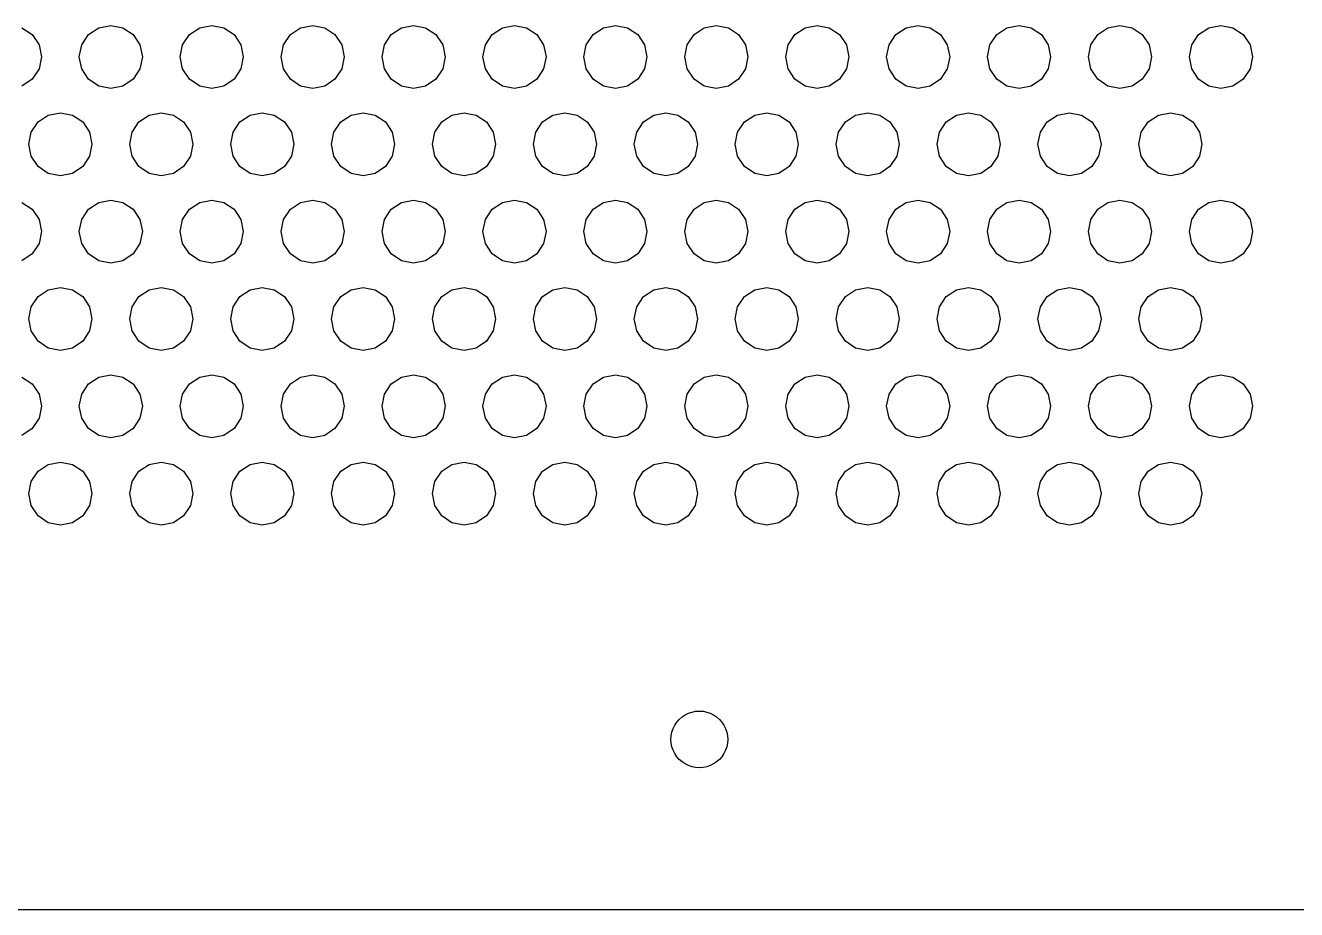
# Model space of a CAD drawing. Header units: metres. Extents: x 0 to 569, y 6 to 314.
# Drawn here: x 95.7 to 196.5, y 6 to 76.1 of the extents above; entities that cross this region are included whole.
import ezdxf

# ---------------------------------------------------------------- set-up
doc = ezdxf.new("R2010")
doc.units = ezdxf.units.M

msp = doc.modelspace()

# ---------------------------------------------------------------- linework, layer by layer
for p, q in [((95.4567, 75.9507), (96.2678, 75.4088)), ((100.732, 75.4088), (101.543, 75.9507)), ((101.543, 75.9507), (102.5, 76.141)), ((102.5, 76.141), (103.457, 75.9507)), ((103.457, 75.9507), (104.268, 75.4088)), ((108.732, 75.4088), (109.543, 75.9507)), ((109.543, 75.9507), (110.5, 76.141)), ((110.5, 76.141), (111.457, 75.9507)), ((111.457, 75.9507), (112.268, 75.4088)), ((116.732, 75.4088), (117.543, 75.9507)), ((117.543, 75.9507), (118.5, 76.141)), ((118.5, 76.141), (119.457, 75.9507)), ((119.457, 75.9507), (120.268, 75.4088)), ((124.732, 75.4088), (125.543, 75.9507)), ((125.543, 75.9507), (126.5, 76.141)), ((126.5, 76.141), (127.457, 75.9507)), ((127.457, 75.9507), (128.268, 75.4088)), ((132.732, 75.4088), (133.543, 75.9507)), ((133.543, 75.9507), (134.5, 76.141)), ((134.5, 76.141), (135.457, 75.9507)), ((135.457, 75.9507), (136.268, 75.4088)), ((140.732, 75.4088), (141.543, 75.9507)), ((141.543, 75.9507), (142.5, 76.141)), ((142.5, 76.141), (143.457, 75.9507)), ((143.457, 75.9507), (144.268, 75.4088)), ((148.732, 75.4088), (149.543, 75.9507)), ((149.543, 75.9507), (150.5, 76.141)), ((150.5, 76.141), (151.457, 75.9507)), ((151.457, 75.9507), (152.268, 75.4088)), ((156.732, 75.4088), (157.543, 75.9507)), ((157.543, 75.9507), (158.5, 76.141)), ((158.5, 76.141), (159.457, 75.9507)), ((159.457, 75.9507), (160.268, 75.4088)), ((164.732, 75.4088), (165.543, 75.9507)), ((165.543, 75.9507), (166.5, 76.141)), ((166.5, 76.141), (167.457, 75.9507)), ((167.457, 75.9507), (168.268, 75.4088)), ((172.732, 75.4088), (173.543, 75.9507)), ((173.543, 75.9507), (174.5, 76.141)), ((174.5, 76.141), (175.457, 75.9507)), ((175.457, 75.9507), (176.268, 75.4088)), ((180.732, 75.4088), (181.543, 75.9507)), ((181.543, 75.9507), (182.5, 76.141)), ((182.5, 76.141), (183.457, 75.9507)), ((183.457, 75.9507), (184.268, 75.4088)), ((188.732, 75.4088), (189.543, 75.9507)), ((189.543, 75.9507), (190.5, 76.141)), ((190.5, 76.141), (191.457, 75.9507)), ((191.457, 75.9507), (192.268, 75.4088)), ((96.2678, 75.4088), (96.8097, 74.5977)), ((96.8097, 74.5977), (97, 73.641)), ((100, 73.641), (100.19, 74.5977)), ((100.19, 74.5977), (100.732, 75.4088)), ((104.268, 75.4088), (104.81, 74.5977)), ((104.81, 74.5977), (105, 73.641)), ((108, 73.641), (108.19, 74.5977)), ((108.19, 74.5977), (108.732, 75.4088)), ((112.268, 75.4088), (112.81, 74.5977)), ((112.81, 74.5977), (113, 73.641)), ((116, 73.641), (116.19, 74.5977)), ((116.19, 74.5977), (116.732, 75.4088)), ((120.268, 75.4088), (120.81, 74.5977)), ((120.81, 74.5977), (121, 73.641)), ((124, 73.641), (124.19, 74.5977)), ((124.19, 74.5977), (124.732, 75.4088)), ((128.268, 75.4088), (128.81, 74.5977)), ((128.81, 74.5977), (129, 73.641)), ((132, 73.641), (132.19, 74.5977)), ((132.19, 74.5977), (132.732, 75.4088)), ((136.268, 75.4088), (136.81, 74.5977)), ((136.81, 74.5977), (137, 73.641)), ((140, 73.641), (140.19, 74.5977)), ((140.19, 74.5977), (140.732, 75.4088)), ((144.268, 75.4088), (144.81, 74.5977)), ((144.81, 74.5977), (145, 73.641)), ((148, 73.641), (148.19, 74.5977)), ((148.19, 74.5977), (148.732, 75.4088)), ((152.268, 75.4088), (152.81, 74.5977)), ((152.81, 74.5977), (153, 73.641)), ((156, 73.641), (156.19, 74.5977)), ((156.19, 74.5977), (156.732, 75.4088)), ((160.268, 75.4088), (160.81, 74.5977)), ((160.81, 74.5977), (161, 73.641)), ((164, 73.641), (164.19, 74.5977)), ((164.19, 74.5977), (164.732, 75.4088)), ((168.268, 75.4088), (168.81, 74.5977)), ((168.81, 74.5977), (169, 73.641)), ((172, 73.641), (172.19, 74.5977)), ((172.19, 74.5977), (172.732, 75.4088)), ((176.268, 75.4088), (176.81, 74.5977)), ((176.81, 74.5977), (177, 73.641)), ((180, 73.641), (180.19, 74.5977)), ((180.19, 74.5977), (180.732, 75.4088)), ((184.268, 75.4088), (184.81, 74.5977)), ((184.81, 74.5977), (185, 73.641)), ((188, 73.641), (188.19, 74.5977)), ((188.19, 74.5977), (188.732, 75.4088)), ((192.268, 75.4088), (192.81, 74.5977)), ((192.81, 74.5977), (193, 73.641)), ((97, 73.641), (96.8097, 72.6843)), ((100.19, 72.6843), (100, 73.641)), ((105, 73.641), (104.81, 72.6843)), ((108.19, 72.6843), (108, 73.641)), ((113, 73.641), (112.81, 72.6843)), ((116.19, 72.6843), (116, 73.641)), ((121, 73.641), (120.81, 72.6843)), ((124.19, 72.6843), (124, 73.641)), ((129, 73.641), (128.81, 72.6843)), ((132.19, 72.6843), (132, 73.641)), ((137, 73.641), (136.81, 72.6843)), ((140.19, 72.6843), (140, 73.641)), ((145, 73.641), (144.81, 72.6843)), ((148.19, 72.6843), (148, 73.641)), ((153, 73.641), (152.81, 72.6843)), ((156.19, 72.6843), (156, 73.641)), ((161, 73.641), (160.81, 72.6843)), ((164.19, 72.6843), (164, 73.641)), ((169, 73.641), (168.81, 72.6843)), ((172.19, 72.6843), (172, 73.641)), ((177, 73.641), (176.81, 72.6843)), ((180.19, 72.6843), (180, 73.641)), ((185, 73.641), (184.81, 72.6843)), ((188.19, 72.6843), (188, 73.641)), ((193, 73.641), (192.81, 72.6843)), ((96.8097, 72.6843), (96.2678, 71.8732)), ((100.732, 71.8732), (100.19, 72.6843)), ((104.81, 72.6843), (104.268, 71.8732)), ((108.732, 71.8732), (108.19, 72.6843)), ((112.81, 72.6843), (112.268, 71.8732)), ((116.732, 71.8732), (116.19, 72.6843)), ((120.81, 72.6843), (120.268, 71.8732)), ((124.732, 71.8732), (124.19, 72.6843)), ((128.81, 72.6843), (128.268, 71.8732)), ((132.732, 71.8732), (132.19, 72.6843)), ((136.81, 72.6843), (136.268, 71.8732)), ((140.732, 71.8732), (140.19, 72.6843)), ((144.81, 72.6843), (144.268, 71.8732)), ((148.732, 71.8732), (148.19, 72.6843)), ((152.81, 72.6843), (152.268, 71.8732)), ((156.732, 71.8732), (156.19, 72.6843)), ((160.81, 72.6843), (160.268, 71.8732)), ((164.732, 71.8732), (164.19, 72.6843)), ((168.81, 72.6843), (168.268, 71.8732)), ((172.732, 71.8732), (172.19, 72.6843)), ((176.81, 72.6843), (176.268, 71.8732)), ((180.732, 71.8732), (180.19, 72.6843)), ((184.81, 72.6843), (184.268, 71.8732)), ((188.732, 71.8732), (188.19, 72.6843)), ((192.81, 72.6843), (192.268, 71.8732)), ((96.2678, 71.8732), (95.4567, 71.3313)), ((101.543, 71.3313), (100.732, 71.8732)), ((104.268, 71.8732), (103.457, 71.3313)), ((109.543, 71.3313), (108.732, 71.8732)), ((112.268, 71.8732), (111.457, 71.3313)), ((117.543, 71.3313), (116.732, 71.8732)), ((120.268, 71.8732), (119.457, 71.3313)), ((125.543, 71.3313), (124.732, 71.8732)), ((128.268, 71.8732), (127.457, 71.3313)), ((133.543, 71.3313), (132.732, 71.8732)), ((136.268, 71.8732), (135.457, 71.3313)), ((141.543, 71.3313), (140.732, 71.8732)), ((144.268, 71.8732), (143.457, 71.3313)), ((149.543, 71.3313), (148.732, 71.8732)), ((152.268, 71.8732), (151.457, 71.3313)), ((157.543, 71.3313), (156.732, 71.8732)), ((160.268, 71.8732), (159.457, 71.3313)), ((165.543, 71.3313), (164.732, 71.8732)), ((168.268, 71.8732), (167.457, 71.3313)), ((173.543, 71.3313), (172.732, 71.8732)), ((176.268, 71.8732), (175.457, 71.3313)), ((181.543, 71.3313), (180.732, 71.8732)), ((184.268, 71.8732), (183.457, 71.3313)), ((189.543, 71.3313), (188.732, 71.8732)), ((192.268, 71.8732), (191.457, 71.3313)), ((102.5, 71.141), (101.543, 71.3313)), ((103.457, 71.3313), (102.5, 71.141)), ((110.5, 71.141), (109.543, 71.3313)), ((111.457, 71.3313), (110.5, 71.141)), ((118.5, 71.141), (117.543, 71.3313)), ((119.457, 71.3313), (118.5, 71.141)), ((126.5, 71.141), (125.543, 71.3313)), ((127.457, 71.3313), (126.5, 71.141)), ((134.5, 71.141), (133.543, 71.3313)), ((135.457, 71.3313), (134.5, 71.141)), ((142.5, 71.141), (141.543, 71.3313)), ((143.457, 71.3313), (142.5, 71.141)), ((150.5, 71.141), (149.543, 71.3313)), ((151.457, 71.3313), (150.5, 71.141)), ((158.5, 71.141), (157.543, 71.3313)), ((159.457, 71.3313), (158.5, 71.141)), ((166.5, 71.141), (165.543, 71.3313)), ((167.457, 71.3313), (166.5, 71.141)), ((174.5, 71.141), (173.543, 71.3313)), ((175.457, 71.3313), (174.5, 71.141)), ((182.5, 71.141), (181.543, 71.3313)), ((183.457, 71.3313), (182.5, 71.141)), ((190.5, 71.141), (189.543, 71.3313)), ((191.457, 71.3313), (190.5, 71.141)), ((96.7322, 68.4806), (97.5433, 69.0225)), ((97.5433, 69.0225), (98.5, 69.2128)), ((98.5, 69.2128), (99.4567, 69.0225)), ((99.4567, 69.0225), (100.268, 68.4806)), ((104.732, 68.4806), (105.543, 69.0225)), ((105.543, 69.0225), (106.5, 69.2128)), ((106.5, 69.2128), (107.457, 69.0225)), ((107.457, 69.0225), (108.268, 68.4806)), ((112.732, 68.4806), (113.543, 69.0225)), ((113.543, 69.0225), (114.5, 69.2128)), ((114.5, 69.2128), (115.457, 69.0225)), ((115.457, 69.0225), (116.268, 68.4806)), ((120.732, 68.4806), (121.543, 69.0225)), ((121.543, 69.0225), (122.5, 69.2128)), ((122.5, 69.2128), (123.457, 69.0225)), ((123.457, 69.0225), (124.268, 68.4806)), ((128.732, 68.4806), (129.543, 69.0225)), ((129.543, 69.0225), (130.5, 69.2128)), ((130.5, 69.2128), (131.457, 69.0225)), ((131.457, 69.0225), (132.268, 68.4806)), ((136.732, 68.4806), (137.543, 69.0225)), ((137.543, 69.0225), (138.5, 69.2128)), ((138.5, 69.2128), (139.457, 69.0225)), ((139.457, 69.0225), (140.268, 68.4806)), ((144.732, 68.4806), (145.543, 69.0225)), ((145.543, 69.0225), (146.5, 69.2128)), ((146.5, 69.2128), (147.457, 69.0225)), ((147.457, 69.0225), (148.268, 68.4806)), ((152.732, 68.4806), (153.543, 69.0225)), ((153.543, 69.0225), (154.5, 69.2128)), ((154.5, 69.2128), (155.457, 69.0225)), ((155.457, 69.0225), (156.268, 68.4806)), ((160.732, 68.4806), (161.543, 69.0225)), ((161.543, 69.0225), (162.5, 69.2128)), ((162.5, 69.2128), (163.457, 69.0225)), ((163.457, 69.0225), (164.268, 68.4806)), ((168.732, 68.4806), (169.543, 69.0225)), ((169.543, 69.0225), (170.5, 69.2128)), ((170.5, 69.2128), (171.457, 69.0225)), ((171.457, 69.0225), (172.268, 68.4806)), ((176.732, 68.4806), (177.543, 69.0225)), ((177.543, 69.0225), (178.5, 69.2128)), ((178.5, 69.2128), (179.457, 69.0225)), ((179.457, 69.0225), (180.268, 68.4806)), ((184.732, 68.4806), (185.543, 69.0225)), ((185.543, 69.0225), (186.5, 69.2128)), ((186.5, 69.2128), (187.457, 69.0225)), ((187.457, 69.0225), (188.268, 68.4806)), ((96, 66.7128), (96.1903, 67.6695)), ((96.1903, 67.6695), (96.7322, 68.4806)), ((100.268, 68.4806), (100.81, 67.6695)), ((100.81, 67.6695), (101, 66.7128)), ((104, 66.7128), (104.19, 67.6695)), ((104.19, 67.6695), (104.732, 68.4806)), ((108.268, 68.4806), (108.81, 67.6695)), ((108.81, 67.6695), (109, 66.7128)), ((112, 66.7128), (112.19, 67.6695)), ((112.19, 67.6695), (112.732, 68.4806)), ((116.268, 68.4806), (116.81, 67.6695)), ((116.81, 67.6695), (117, 66.7128)), ((120, 66.7128), (120.19, 67.6695)), ((120.19, 67.6695), (120.732, 68.4806)), ((124.268, 68.4806), (124.81, 67.6695)), ((124.81, 67.6695), (125, 66.7128)), ((128, 66.7128), (128.19, 67.6695)), ((128.19, 67.6695), (128.732, 68.4806)), ((132.268, 68.4806), (132.81, 67.6695)), ((132.81, 67.6695), (133, 66.7128)), ((136, 66.7128), (136.19, 67.6695)), ((136.19, 67.6695), (136.732, 68.4806)), ((140.268, 68.4806), (140.81, 67.6695)), ((140.81, 67.6695), (141, 66.7128)), ((144, 66.7128), (144.19, 67.6695)), ((144.19, 67.6695), (144.732, 68.4806)), ((148.268, 68.4806), (148.81, 67.6695)), ((148.81, 67.6695), (149, 66.7128)), ((152, 66.7128), (152.19, 67.6695)), ((152.19, 67.6695), (152.732, 68.4806)), ((156.268, 68.4806), (156.81, 67.6695)), ((156.81, 67.6695), (157, 66.7128)), ((160, 66.7128), (160.19, 67.6695)), ((160.19, 67.6695), (160.732, 68.4806)), ((164.268, 68.4806), (164.81, 67.6695)), ((164.81, 67.6695), (165, 66.7128)), ((168, 66.7128), (168.19, 67.6695)), ((168.19, 67.6695), (168.732, 68.4806)), ((172.268, 68.4806), (172.81, 67.6695)), ((172.81, 67.6695), (173, 66.7128)), ((176, 66.7128), (176.19, 67.6695)), ((176.19, 67.6695), (176.732, 68.4806)), ((180.268, 68.4806), (180.81, 67.6695)), ((180.81, 67.6695), (181, 66.7128)), ((184, 66.7128), (184.19, 67.6695)), ((184.19, 67.6695), (184.732, 68.4806)), ((188.268, 68.4806), (188.81, 67.6695)), ((188.81, 67.6695), (189, 66.7128)), ((96.1903, 65.7561), (96, 66.7128)), ((101, 66.7128), (100.81, 65.7561)), ((104.19, 65.7561), (104, 66.7128)), ((109, 66.7128), (108.81, 65.7561)), ((112.19, 65.7561), (112, 66.7128)), ((117, 66.7128), (116.81, 65.7561)), ((120.19, 65.7561), (120, 66.7128)), ((125, 66.7128), (124.81, 65.7561)), ((128.19, 65.7561), (128, 66.7128)), ((133, 66.7128), (132.81, 65.7561)), ((136.19, 65.7561), (136, 66.7128)), ((141, 66.7128), (140.81, 65.7561)), ((144.19, 65.7561), (144, 66.7128)), ((149, 66.7128), (148.81, 65.7561)), ((152.19, 65.7561), (152, 66.7128)), ((157, 66.7128), (156.81, 65.7561)), ((160.19, 65.7561), (160, 66.7128)), ((165, 66.7128), (164.81, 65.7561)), ((168.19, 65.7561), (168, 66.7128)), ((173, 66.7128), (172.81, 65.7561)), ((176.19, 65.7561), (176, 66.7128)), ((181, 66.7128), (180.81, 65.7561)), ((184.19, 65.7561), (184, 66.7128)), ((189, 66.7128), (188.81, 65.7561)), ((96.7322, 64.945), (96.1903, 65.7561)), ((100.81, 65.7561), (100.268, 64.945)), ((104.732, 64.945), (104.19, 65.7561)), ((108.81, 65.7561), (108.268, 64.945)), ((112.732, 64.945), (112.19, 65.7561)), ((116.81, 65.7561), (116.268, 64.945)), ((120.732, 64.945), (120.19, 65.7561)), ((124.81, 65.7561), (124.268, 64.945)), ((128.732, 64.945), (128.19, 65.7561)), ((132.81, 65.7561), (132.268, 64.945)), ((136.732, 64.945), (136.19, 65.7561)), ((140.81, 65.7561), (140.268, 64.945)), ((144.732, 64.945), (144.19, 65.7561)), ((148.81, 65.7561), (148.268, 64.945)), ((152.732, 64.945), (152.19, 65.7561)), ((156.81, 65.7561), (156.268, 64.945)), ((160.732, 64.945), (160.19, 65.7561)), ((164.81, 65.7561), (164.268, 64.945)), ((168.732, 64.945), (168.19, 65.7561)), ((172.81, 65.7561), (172.268, 64.945)), ((176.732, 64.945), (176.19, 65.7561)), ((180.81, 65.7561), (180.268, 64.945)), ((184.732, 64.945), (184.19, 65.7561)), ((188.81, 65.7561), (188.268, 64.945)), ((97.5433, 64.4031), (96.7322, 64.945)), ((100.268, 64.945), (99.4567, 64.4031)), ((105.543, 64.4031), (104.732, 64.945)), ((108.268, 64.945), (107.457, 64.4031)), ((113.543, 64.4031), (112.732, 64.945)), ((116.268, 64.945), (115.457, 64.4031)), ((121.543, 64.4031), (120.732, 64.945)), ((124.268, 64.945), (123.457, 64.4031)), ((129.543, 64.4031), (128.732, 64.945)), ((132.268, 64.945), (131.457, 64.4031)), ((137.543, 64.4031), (136.732, 64.945)), ((140.268, 64.945), (139.457, 64.4031)), ((145.543, 64.4031), (144.732, 64.945)), ((148.268, 64.945), (147.457, 64.4031)), ((153.543, 64.4031), (152.732, 64.945)), ((156.268, 64.945), (155.457, 64.4031)), ((161.543, 64.4031), (160.732, 64.945)), ((164.268, 64.945), (163.457, 64.4031)), ((169.543, 64.4031), (168.732, 64.945)), ((172.268, 64.945), (171.457, 64.4031)), ((177.543, 64.4031), (176.732, 64.945)), ((180.268, 64.945), (179.457, 64.4031)), ((185.543, 64.4031), (184.732, 64.945)), ((188.268, 64.945), (187.457, 64.4031)), ((98.5, 64.2128), (97.5433, 64.4031)), ((99.4567, 64.4031), (98.5, 64.2128)), ((106.5, 64.2128), (105.543, 64.4031)), ((107.457, 64.4031), (106.5, 64.2128)), ((114.5, 64.2128), (113.543, 64.4031)), ((115.457, 64.4031), (114.5, 64.2128)), ((122.5, 64.2128), (121.543, 64.4031)), ((123.457, 64.4031), (122.5, 64.2128)), ((130.5, 64.2128), (129.543, 64.4031)), ((131.457, 64.4031), (130.5, 64.2128)), ((138.5, 64.2128), (137.543, 64.4031)), ((139.457, 64.4031), (138.5, 64.2128)), ((146.5, 64.2128), (145.543, 64.4031)), ((147.457, 64.4031), (146.5, 64.2128)), ((154.5, 64.2128), (153.543, 64.4031)), ((155.457, 64.4031), (154.5, 64.2128)), ((162.5, 64.2128), (161.543, 64.4031)), ((163.457, 64.4031), (162.5, 64.2128)), ((170.5, 64.2128), (169.543, 64.4031)), ((171.457, 64.4031), (170.5, 64.2128)), ((178.5, 64.2128), (177.543, 64.4031)), ((179.457, 64.4031), (178.5, 64.2128)), ((186.5, 64.2128), (185.543, 64.4031)), ((187.457, 64.4031), (186.5, 64.2128)), ((95.4567, 62.0943), (96.2678, 61.5524)), ((96.2678, 61.5524), (96.8097, 60.7413)), ((100.19, 60.7413), (100.732, 61.5524)), ((100.732, 61.5524), (101.543, 62.0943)), ((101.543, 62.0943), (102.5, 62.2846)), ((102.5, 62.2846), (103.457, 62.0943)), ((103.457, 62.0943), (104.268, 61.5524)), ((104.268, 61.5524), (104.81, 60.7413)), ((108.19, 60.7413), (108.732, 61.5524)), ((108.732, 61.5524), (109.543, 62.0943)), ((109.543, 62.0943), (110.5, 62.2846)), ((110.5, 62.2846), (111.457, 62.0943)), ((111.457, 62.0943), (112.268, 61.5524)), ((112.268, 61.5524), (112.81, 60.7413)), ((116.19, 60.7413), (116.732, 61.5524)), ((116.732, 61.5524), (117.543, 62.0943)), ((117.543, 62.0943), (118.5, 62.2846)), ((118.5, 62.2846), (119.457, 62.0943)), ((119.457, 62.0943), (120.268, 61.5524)), ((120.268, 61.5524), (120.81, 60.7413)), ((124.19, 60.7413), (124.732, 61.5524)), ((124.732, 61.5524), (125.543, 62.0943)), ((125.543, 62.0943), (126.5, 62.2846)), ((126.5, 62.2846), (127.457, 62.0943)), ((127.457, 62.0943), (128.268, 61.5524)), ((128.268, 61.5524), (128.81, 60.7413)), ((132.19, 60.7413), (132.732, 61.5524)), ((132.732, 61.5524), (133.543, 62.0943)), ((133.543, 62.0943), (134.5, 62.2846)), ((134.5, 62.2846), (135.457, 62.0943)), ((135.457, 62.0943), (136.268, 61.5524)), ((136.268, 61.5524), (136.81, 60.7413)), ((140.19, 60.7413), (140.732, 61.5524)), ((140.732, 61.5524), (141.543, 62.0943)), ((141.543, 62.0943), (142.5, 62.2846)), ((142.5, 62.2846), (143.457, 62.0943)), ((143.457, 62.0943), (144.268, 61.5524)), ((144.268, 61.5524), (144.81, 60.7413)), ((148.19, 60.7413), (148.732, 61.5524)), ((148.732, 61.5524), (149.543, 62.0943)), ((149.543, 62.0943), (150.5, 62.2846)), ((150.5, 62.2846), (151.457, 62.0943)), ((151.457, 62.0943), (152.268, 61.5524)), ((152.268, 61.5524), (152.81, 60.7413)), ((156.19, 60.7413), (156.732, 61.5524)), ((156.732, 61.5524), (157.543, 62.0943)), ((157.543, 62.0943), (158.5, 62.2846)), ((158.5, 62.2846), (159.457, 62.0943)), ((159.457, 62.0943), (160.268, 61.5524)), ((160.268, 61.5524), (160.81, 60.7413)), ((164.19, 60.7413), (164.732, 61.5524)), ((164.732, 61.5524), (165.543, 62.0943)), ((165.543, 62.0943), (166.5, 62.2846)), ((166.5, 62.2846), (167.457, 62.0943)), ((167.457, 62.0943), (168.268, 61.5524)), ((168.268, 61.5524), (168.81, 60.7413)), ((172.19, 60.7413), (172.732, 61.5524)), ((172.732, 61.5524), (173.543, 62.0943)), ((173.543, 62.0943), (174.5, 62.2846)), ((174.5, 62.2846), (175.457, 62.0943)), ((175.457, 62.0943), (176.268, 61.5524)), ((176.268, 61.5524), (176.81, 60.7413)), ((180.19, 60.7413), (180.732, 61.5524)), ((180.732, 61.5524), (181.543, 62.0943)), ((181.543, 62.0943), (182.5, 62.2846)), ((182.5, 62.2846), (183.457, 62.0943)), ((183.457, 62.0943), (184.268, 61.5524)), ((184.268, 61.5524), (184.81, 60.7413)), ((188.19, 60.7413), (188.732, 61.5524)), ((188.732, 61.5524), (189.543, 62.0943)), ((189.543, 62.0943), (190.5, 62.2846)), ((190.5, 62.2846), (191.457, 62.0943)), ((191.457, 62.0943), (192.268, 61.5524)), ((192.268, 61.5524), (192.81, 60.7413)), ((96.8097, 60.7413), (97, 59.7846)), ((100, 59.7846), (100.19, 60.7413)), ((104.81, 60.7413), (105, 59.7846)), ((108, 59.7846), (108.19, 60.7413)), ((112.81, 60.7413), (113, 59.7846)), ((116, 59.7846), (116.19, 60.7413)), ((120.81, 60.7413), (121, 59.7846)), ((124, 59.7846), (124.19, 60.7413)), ((128.81, 60.7413), (129, 59.7846)), ((132, 59.7846), (132.19, 60.7413)), ((136.81, 60.7413), (137, 59.7846)), ((140, 59.7846), (140.19, 60.7413)), ((144.81, 60.7413), (145, 59.7846)), ((148, 59.7846), (148.19, 60.7413)), ((152.81, 60.7413), (153, 59.7846)), ((156, 59.7846), (156.19, 60.7413)), ((160.81, 60.7413), (161, 59.7846)), ((164, 59.7846), (164.19, 60.7413)), ((168.81, 60.7413), (169, 59.7846)), ((172, 59.7846), (172.19, 60.7413)), ((176.81, 60.7413), (177, 59.7846)), ((180, 59.7846), (180.19, 60.7413)), ((184.81, 60.7413), (185, 59.7846)), ((188, 59.7846), (188.19, 60.7413)), ((192.81, 60.7413), (193, 59.7846)), ((97, 59.7846), (96.8097, 58.8279)), ((100.19, 58.8279), (100, 59.7846)), ((105, 59.7846), (104.81, 58.8279)), ((108.19, 58.8279), (108, 59.7846)), ((113, 59.7846), (112.81, 58.8279)), ((116.19, 58.8279), (116, 59.7846)), ((121, 59.7846), (120.81, 58.8279)), ((124.19, 58.8279), (124, 59.7846)), ((129, 59.7846), (128.81, 58.8279)), ((132.19, 58.8279), (132, 59.7846)), ((137, 59.7846), (136.81, 58.8279)), ((140.19, 58.8279), (140, 59.7846)), ((145, 59.7846), (144.81, 58.8279)), ((148.19, 58.8279), (148, 59.7846)), ((153, 59.7846), (152.81, 58.8279)), ((156.19, 58.8279), (156, 59.7846)), ((161, 59.7846), (160.81, 58.8279)), ((164.19, 58.8279), (164, 59.7846)), ((169, 59.7846), (168.81, 58.8279)), ((172.19, 58.8279), (172, 59.7846)), ((177, 59.7846), (176.81, 58.8279)), ((180.19, 58.8279), (180, 59.7846)), ((185, 59.7846), (184.81, 58.8279)), ((188.19, 58.8279), (188, 59.7846)), ((193, 59.7846), (192.81, 58.8279)), ((96.8097, 58.8279), (96.2678, 58.0168)), ((100.732, 58.0168), (100.19, 58.8279)), ((104.81, 58.8279), (104.268, 58.0168)), ((108.732, 58.0168), (108.19, 58.8279)), ((112.81, 58.8279), (112.268, 58.0168)), ((116.732, 58.0168), (116.19, 58.8279)), ((120.81, 58.8279), (120.268, 58.0168)), ((124.732, 58.0168), (124.19, 58.8279)), ((128.81, 58.8279), (128.268, 58.0168)), ((132.732, 58.0168), (132.19, 58.8279)), ((136.81, 58.8279), (136.268, 58.0168)), ((140.732, 58.0168), (140.19, 58.8279)), ((144.81, 58.8279), (144.268, 58.0168)), ((148.732, 58.0168), (148.19, 58.8279)), ((152.81, 58.8279), (152.268, 58.0168)), ((156.732, 58.0168), (156.19, 58.8279)), ((160.81, 58.8279), (160.268, 58.0168)), ((164.732, 58.0168), (164.19, 58.8279)), ((168.81, 58.8279), (168.268, 58.0168)), ((172.732, 58.0168), (172.19, 58.8279)), ((176.81, 58.8279), (176.268, 58.0168)), ((180.732, 58.0168), (180.19, 58.8279)), ((184.81, 58.8279), (184.268, 58.0168)), ((188.732, 58.0168), (188.19, 58.8279)), ((192.81, 58.8279), (192.268, 58.0168)), ((96.2678, 58.0168), (95.4567, 57.4749)), ((101.543, 57.4749), (100.732, 58.0168)), ((102.5, 57.2846), (101.543, 57.4749)), ((103.457, 57.4749), (102.5, 57.2846)), ((104.268, 58.0168), (103.457, 57.4749)), ((109.543, 57.4749), (108.732, 58.0168)), ((110.5, 57.2846), (109.543, 57.4749)), ((111.457, 57.4749), (110.5, 57.2846)), ((112.268, 58.0168), (111.457, 57.4749)), ((117.543, 57.4749), (116.732, 58.0168)), ((118.5, 57.2846), (117.543, 57.4749)), ((119.457, 57.4749), (118.5, 57.2846)), ((120.268, 58.0168), (119.457, 57.4749)), ((125.543, 57.4749), (124.732, 58.0168)), ((126.5, 57.2846), (125.543, 57.4749)), ((127.457, 57.4749), (126.5, 57.2846)), ((128.268, 58.0168), (127.457, 57.4749)), ((133.543, 57.4749), (132.732, 58.0168)), ((134.5, 57.2846), (133.543, 57.4749)), ((135.457, 57.4749), (134.5, 57.2846)), ((136.268, 58.0168), (135.457, 57.4749)), ((141.543, 57.4749), (140.732, 58.0168)), ((142.5, 57.2846), (141.543, 57.4749)), ((143.457, 57.4749), (142.5, 57.2846)), ((144.268, 58.0168), (143.457, 57.4749)), ((149.543, 57.4749), (148.732, 58.0168)), ((150.5, 57.2846), (149.543, 57.4749)), ((151.457, 57.4749), (150.5, 57.2846)), ((152.268, 58.0168), (151.457, 57.4749)), ((157.543, 57.4749), (156.732, 58.0168)), ((158.5, 57.2846), (157.543, 57.4749)), ((159.457, 57.4749), (158.5, 57.2846)), ((160.268, 58.0168), (159.457, 57.4749)), ((165.543, 57.4749), (164.732, 58.0168)), ((166.5, 57.2846), (165.543, 57.4749)), ((167.457, 57.4749), (166.5, 57.2846)), ((168.268, 58.0168), (167.457, 57.4749)), ((173.543, 57.4749), (172.732, 58.0168)), ((174.5, 57.2846), (173.543, 57.4749)), ((175.457, 57.4749), (174.5, 57.2846)), ((176.268, 58.0168), (175.457, 57.4749)), ((181.543, 57.4749), (180.732, 58.0168)), ((182.5, 57.2846), (181.543, 57.4749)), ((183.457, 57.4749), (182.5, 57.2846)), ((184.268, 58.0168), (183.457, 57.4749)), ((189.543, 57.4749), (188.732, 58.0168)), ((190.5, 57.2846), (189.543, 57.4749)), ((191.457, 57.4749), (190.5, 57.2846)), ((192.268, 58.0168), (191.457, 57.4749)), ((96.1903, 53.8131), (96.7322, 54.6242)), ((96.7322, 54.6242), (97.5433, 55.1661)), ((97.5433, 55.1661), (98.5, 55.3564)), ((98.5, 55.3564), (99.4567, 55.1661)), ((99.4567, 55.1661), (100.268, 54.6242)), ((100.268, 54.6242), (100.81, 53.8131)), ((104.19, 53.8131), (104.732, 54.6242)), ((104.732, 54.6242), (105.543, 55.1661)), ((105.543, 55.1661), (106.5, 55.3564)), ((106.5, 55.3564), (107.457, 55.1661)), ((107.457, 55.1661), (108.268, 54.6242)), ((108.268, 54.6242), (108.81, 53.8131)), ((112.19, 53.8131), (112.732, 54.6242)), ((112.732, 54.6242), (113.543, 55.1661)), ((113.543, 55.1661), (114.5, 55.3564)), ((114.5, 55.3564), (115.457, 55.1661)), ((115.457, 55.1661), (116.268, 54.6242)), ((116.268, 54.6242), (116.81, 53.8131)), ((120.19, 53.8131), (120.732, 54.6242)), ((120.732, 54.6242), (121.543, 55.1661)), ((121.543, 55.1661), (122.5, 55.3564)), ((122.5, 55.3564), (123.457, 55.1661)), ((123.457, 55.1661), (124.268, 54.6242)), ((124.268, 54.6242), (124.81, 53.8131)), ((128.19, 53.8131), (128.732, 54.6242)), ((128.732, 54.6242), (129.543, 55.1661)), ((129.543, 55.1661), (130.5, 55.3564)), ((130.5, 55.3564), (131.457, 55.1661)), ((131.457, 55.1661), (132.268, 54.6242)), ((132.268, 54.6242), (132.81, 53.8131)), ((136.19, 53.8131), (136.732, 54.6242)), ((136.732, 54.6242), (137.543, 55.1661)), ((137.543, 55.1661), (138.5, 55.3564)), ((138.5, 55.3564), (139.457, 55.1661)), ((139.457, 55.1661), (140.268, 54.6242)), ((140.268, 54.6242), (140.81, 53.8131)), ((144.19, 53.8131), (144.732, 54.6242)), ((144.732, 54.6242), (145.543, 55.1661)), ((145.543, 55.1661), (146.5, 55.3564)), ((146.5, 55.3564), (147.457, 55.1661)), ((147.457, 55.1661), (148.268, 54.6242)), ((148.268, 54.6242), (148.81, 53.8131)), ((152.19, 53.8131), (152.732, 54.6242)), ((152.732, 54.6242), (153.543, 55.1661)), ((153.543, 55.1661), (154.5, 55.3564)), ((154.5, 55.3564), (155.457, 55.1661)), ((155.457, 55.1661), (156.268, 54.6242)), ((156.268, 54.6242), (156.81, 53.8131)), ((160.19, 53.8131), (160.732, 54.6242)), ((160.732, 54.6242), (161.543, 55.1661)), ((161.543, 55.1661), (162.5, 55.3564)), ((162.5, 55.3564), (163.457, 55.1661)), ((163.457, 55.1661), (164.268, 54.6242)), ((164.268, 54.6242), (164.81, 53.8131)), ((168.19, 53.8131), (168.732, 54.6242)), ((168.732, 54.6242), (169.543, 55.1661)), ((169.543, 55.1661), (170.5, 55.3564)), ((170.5, 55.3564), (171.457, 55.1661)), ((171.457, 55.1661), (172.268, 54.6242)), ((172.268, 54.6242), (172.81, 53.8131)), ((176.19, 53.8131), (176.732, 54.6242)), ((176.732, 54.6242), (177.543, 55.1661)), ((177.543, 55.1661), (178.5, 55.3564)), ((178.5, 55.3564), (179.457, 55.1661)), ((179.457, 55.1661), (180.268, 54.6242)), ((180.268, 54.6242), (180.81, 53.8131)), ((184.19, 53.8131), (184.732, 54.6242)), ((184.732, 54.6242), (185.543, 55.1661)), ((185.543, 55.1661), (186.5, 55.3564)), ((186.5, 55.3564), (187.457, 55.1661)), ((187.457, 55.1661), (188.268, 54.6242)), ((188.268, 54.6242), (188.81, 53.8131)), ((96, 52.8564), (96.1903, 53.8131)), ((100.81, 53.8131), (101, 52.8564)), ((104, 52.8564), (104.19, 53.8131)), ((108.81, 53.8131), (109, 52.8564)), ((112, 52.8564), (112.19, 53.8131)), ((116.81, 53.8131), (117, 52.8564)), ((120, 52.8564), (120.19, 53.8131)), ((124.81, 53.8131), (125, 52.8564)), ((128, 52.8564), (128.19, 53.8131)), ((132.81, 53.8131), (133, 52.8564)), ((136, 52.8564), (136.19, 53.8131)), ((140.81, 53.8131), (141, 52.8564)), ((144, 52.8564), (144.19, 53.8131)), ((148.81, 53.8131), (149, 52.8564)), ((152, 52.8564), (152.19, 53.8131)), ((156.81, 53.8131), (157, 52.8564)), ((160, 52.8564), (160.19, 53.8131)), ((164.81, 53.8131), (165, 52.8564)), ((168, 52.8564), (168.19, 53.8131)), ((172.81, 53.8131), (173, 52.8564)), ((176, 52.8564), (176.19, 53.8131)), ((180.81, 53.8131), (181, 52.8564)), ((184, 52.8564), (184.19, 53.8131)), ((188.81, 53.8131), (189, 52.8564)), ((96.1903, 51.8997), (96, 52.8564)), ((101, 52.8564), (100.81, 51.8997)), ((104.19, 51.8997), (104, 52.8564)), ((109, 52.8564), (108.81, 51.8997)), ((112.19, 51.8997), (112, 52.8564)), ((117, 52.8564), (116.81, 51.8997)), ((120.19, 51.8997), (120, 52.8564)), ((125, 52.8564), (124.81, 51.8997)), ((128.19, 51.8997), (128, 52.8564)), ((133, 52.8564), (132.81, 51.8997)), ((136.19, 51.8997), (136, 52.8564)), ((141, 52.8564), (140.81, 51.8997)), ((144.19, 51.8997), (144, 52.8564)), ((149, 52.8564), (148.81, 51.8997)), ((152.19, 51.8997), (152, 52.8564)), ((157, 52.8564), (156.81, 51.8997)), ((160.19, 51.8997), (160, 52.8564)), ((165, 52.8564), (164.81, 51.8997)), ((168.19, 51.8997), (168, 52.8564)), ((173, 52.8564), (172.81, 51.8997)), ((176.19, 51.8997), (176, 52.8564)), ((181, 52.8564), (180.81, 51.8997)), ((184.19, 51.8997), (184, 52.8564)), ((189, 52.8564), (188.81, 51.8997)), ((96.7322, 51.0886), (96.1903, 51.8997)), ((100.81, 51.8997), (100.268, 51.0886)), ((104.732, 51.0886), (104.19, 51.8997)), ((108.81, 51.8997), (108.268, 51.0886)), ((112.732, 51.0886), (112.19, 51.8997)), ((116.81, 51.8997), (116.268, 51.0886)), ((120.732, 51.0886), (120.19, 51.8997)), ((124.81, 51.8997), (124.268, 51.0886)), ((128.732, 51.0886), (128.19, 51.8997)), ((132.81, 51.8997), (132.268, 51.0886)), ((136.732, 51.0886), (136.19, 51.8997)), ((140.81, 51.8997), (140.268, 51.0886)), ((144.732, 51.0886), (144.19, 51.8997)), ((148.81, 51.8997), (148.268, 51.0886)), ((152.732, 51.0886), (152.19, 51.8997)), ((156.81, 51.8997), (156.268, 51.0886)), ((160.732, 51.0886), (160.19, 51.8997)), ((164.81, 51.8997), (164.268, 51.0886)), ((168.732, 51.0886), (168.19, 51.8997)), ((172.81, 51.8997), (172.268, 51.0886)), ((176.732, 51.0886), (176.19, 51.8997)), ((180.81, 51.8997), (180.268, 51.0886)), ((184.732, 51.0886), (184.19, 51.8997)), ((188.81, 51.8997), (188.268, 51.0886)), ((97.5433, 50.5467), (96.7322, 51.0886)), ((98.5, 50.3564), (97.5433, 50.5467)), ((99.4567, 50.5467), (98.5, 50.3564)), ((100.268, 51.0886), (99.4567, 50.5467)), ((105.543, 50.5467), (104.732, 51.0886)), ((106.5, 50.3564), (105.543, 50.5467)), ((107.457, 50.5467), (106.5, 50.3564)), ((108.268, 51.0886), (107.457, 50.5467)), ((113.543, 50.5467), (112.732, 51.0886)), ((114.5, 50.3564), (113.543, 50.5467)), ((115.457, 50.5467), (114.5, 50.3564)), ((116.268, 51.0886), (115.457, 50.5467)), ((121.543, 50.5467), (120.732, 51.0886)), ((122.5, 50.3564), (121.543, 50.5467)), ((123.457, 50.5467), (122.5, 50.3564)), ((124.268, 51.0886), (123.457, 50.5467)), ((129.543, 50.5467), (128.732, 51.0886)), ((130.5, 50.3564), (129.543, 50.5467)), ((131.457, 50.5467), (130.5, 50.3564)), ((132.268, 51.0886), (131.457, 50.5467)), ((137.543, 50.5467), (136.732, 51.0886)), ((138.5, 50.3564), (137.543, 50.5467)), ((139.457, 50.5467), (138.5, 50.3564)), ((140.268, 51.0886), (139.457, 50.5467)), ((145.543, 50.5467), (144.732, 51.0886)), ((146.5, 50.3564), (145.543, 50.5467)), ((147.457, 50.5467), (146.5, 50.3564)), ((148.268, 51.0886), (147.457, 50.5467)), ((153.543, 50.5467), (152.732, 51.0886)), ((154.5, 50.3564), (153.543, 50.5467)), ((155.457, 50.5467), (154.5, 50.3564)), ((156.268, 51.0886), (155.457, 50.5467)), ((161.543, 50.5467), (160.732, 51.0886)), ((162.5, 50.3564), (161.543, 50.5467)), ((163.457, 50.5467), (162.5, 50.3564)), ((164.268, 51.0886), (163.457, 50.5467)), ((169.543, 50.5467), (168.732, 51.0886)), ((170.5, 50.3564), (169.543, 50.5467)), ((171.457, 50.5467), (170.5, 50.3564)), ((172.268, 51.0886), (171.457, 50.5467)), ((177.543, 50.5467), (176.732, 51.0886)), ((178.5, 50.3564), (177.543, 50.5467)), ((179.457, 50.5467), (178.5, 50.3564)), ((180.268, 51.0886), (179.457, 50.5467)), ((185.543, 50.5467), (184.732, 51.0886)), ((186.5, 50.3564), (185.543, 50.5467)), ((187.457, 50.5467), (186.5, 50.3564)), ((188.268, 51.0886), (187.457, 50.5467)), ((101.543, 48.2379), (102.5, 48.4282)), ((102.5, 48.4282), (103.457, 48.2379)), ((109.543, 48.2379), (110.5, 48.4282)), ((110.5, 48.4282), (111.457, 48.2379)), ((117.543, 48.2379), (118.5, 48.4282)), ((118.5, 48.4282), (119.457, 48.2379)), ((125.543, 48.2379), (126.5, 48.4282)), ((126.5, 48.4282), (127.457, 48.2379)), ((133.543, 48.2379), (134.5, 48.4282)), ((134.5, 48.4282), (135.457, 48.2379)), ((141.543, 48.2379), (142.5, 48.4282)), ((142.5, 48.4282), (143.457, 48.2379)), ((149.543, 48.2379), (150.5, 48.4282)), ((150.5, 48.4282), (151.457, 48.2379)), ((157.543, 48.2379), (158.5, 48.4282)), ((158.5, 48.4282), (159.457, 48.2379)), ((165.543, 48.2379), (166.5, 48.4282)), ((166.5, 48.4282), (167.457, 48.2379)), ((173.543, 48.2379), (174.5, 48.4282)), ((174.5, 48.4282), (175.457, 48.2379)), ((181.543, 48.2379), (182.5, 48.4282)), ((182.5, 48.4282), (183.457, 48.2379)), ((189.543, 48.2379), (190.5, 48.4282)), ((190.5, 48.4282), (191.457, 48.2379)), ((95.4567, 48.2379), (96.2678, 47.696)), ((96.2678, 47.696), (96.8097, 46.8849)), ((100.19, 46.8849), (100.732, 47.696)), ((100.732, 47.696), (101.543, 48.2379)), ((103.457, 48.2379), (104.268, 47.696)), ((104.268, 47.696), (104.81, 46.8849)), ((108.19, 46.8849), (108.732, 47.696)), ((108.732, 47.696), (109.543, 48.2379)), ((111.457, 48.2379), (112.268, 47.696)), ((112.268, 47.696), (112.81, 46.8849)), ((116.19, 46.8849), (116.732, 47.696)), ((116.732, 47.696), (117.543, 48.2379)), ((119.457, 48.2379), (120.268, 47.696)), ((120.268, 47.696), (120.81, 46.8849)), ((124.19, 46.8849), (124.732, 47.696)), ((124.732, 47.696), (125.543, 48.2379)), ((127.457, 48.2379), (128.268, 47.696)), ((128.268, 47.696), (128.81, 46.8849)), ((132.19, 46.8849), (132.732, 47.696)), ((132.732, 47.696), (133.543, 48.2379)), ((135.457, 48.2379), (136.268, 47.696)), ((136.268, 47.696), (136.81, 46.8849)), ((140.19, 46.8849), (140.732, 47.696)), ((140.732, 47.696), (141.543, 48.2379)), ((143.457, 48.2379), (144.268, 47.696)), ((144.268, 47.696), (144.81, 46.8849)), ((148.19, 46.8849), (148.732, 47.696)), ((148.732, 47.696), (149.543, 48.2379)), ((151.457, 48.2379), (152.268, 47.696)), ((152.268, 47.696), (152.81, 46.8849)), ((156.19, 46.8849), (156.732, 47.696)), ((156.732, 47.696), (157.543, 48.2379)), ((159.457, 48.2379), (160.268, 47.696)), ((160.268, 47.696), (160.81, 46.8849)), ((164.19, 46.8849), (164.732, 47.696)), ((164.732, 47.696), (165.543, 48.2379)), ((167.457, 48.2379), (168.268, 47.696)), ((168.268, 47.696), (168.81, 46.8849)), ((172.19, 46.8849), (172.732, 47.696)), ((172.732, 47.696), (173.543, 48.2379)), ((175.457, 48.2379), (176.268, 47.696)), ((176.268, 47.696), (176.81, 46.8849)), ((180.19, 46.8849), (180.732, 47.696)), ((180.732, 47.696), (181.543, 48.2379)), ((183.457, 48.2379), (184.268, 47.696)), ((184.268, 47.696), (184.81, 46.8849)), ((188.19, 46.8849), (188.732, 47.696)), ((188.732, 47.696), (189.543, 48.2379)), ((191.457, 48.2379), (192.268, 47.696)), ((192.268, 47.696), (192.81, 46.8849)), ((96.8097, 46.8849), (97, 45.9282)), ((100, 45.9282), (100.19, 46.8849)), ((104.81, 46.8849), (105, 45.9282)), ((108, 45.9282), (108.19, 46.8849)), ((112.81, 46.8849), (113, 45.9282)), ((116, 45.9282), (116.19, 46.8849)), ((120.81, 46.8849), (121, 45.9282)), ((124, 45.9282), (124.19, 46.8849)), ((128.81, 46.8849), (129, 45.9282)), ((132, 45.9282), (132.19, 46.8849)), ((136.81, 46.8849), (137, 45.9282)), ((140, 45.9282), (140.19, 46.8849)), ((144.81, 46.8849), (145, 45.9282)), ((148, 45.9282), (148.19, 46.8849)), ((152.81, 46.8849), (153, 45.9282)), ((156, 45.9282), (156.19, 46.8849)), ((160.81, 46.8849), (161, 45.9282)), ((164, 45.9282), (164.19, 46.8849)), ((168.81, 46.8849), (169, 45.9282)), ((172, 45.9282), (172.19, 46.8849)), ((176.81, 46.8849), (177, 45.9282)), ((180, 45.9282), (180.19, 46.8849)), ((184.81, 46.8849), (185, 45.9282)), ((188, 45.9282), (188.19, 46.8849)), ((192.81, 46.8849), (193, 45.9282)), ((97, 45.9282), (96.8097, 44.9715)), ((100.19, 44.9715), (100, 45.9282)), ((105, 45.9282), (104.81, 44.9715)), ((108.19, 44.9715), (108, 45.9282)), ((113, 45.9282), (112.81, 44.9715)), ((116.19, 44.9715), (116, 45.9282)), ((121, 45.9282), (120.81, 44.9715)), ((124.19, 44.9715), (124, 45.9282)), ((129, 45.9282), (128.81, 44.9715)), ((132.19, 44.9715), (132, 45.9282)), ((137, 45.9282), (136.81, 44.9715)), ((140.19, 44.9715), (140, 45.9282)), ((145, 45.9282), (144.81, 44.9715)), ((148.19, 44.9715), (148, 45.9282)), ((153, 45.9282), (152.81, 44.9715)), ((156.19, 44.9715), (156, 45.9282)), ((161, 45.9282), (160.81, 44.9715)), ((164.19, 44.9715), (164, 45.9282)), ((169, 45.9282), (168.81, 44.9715)), ((172.19, 44.9715), (172, 45.9282)), ((177, 45.9282), (176.81, 44.9715)), ((180.19, 44.9715), (180, 45.9282)), ((185, 45.9282), (184.81, 44.9715)), ((188.19, 44.9715), (188, 45.9282)), ((193, 45.9282), (192.81, 44.9715)), ((96.8097, 44.9715), (96.2678, 44.1604)), ((100.732, 44.1604), (100.19, 44.9715)), ((104.81, 44.9715), (104.268, 44.1604)), ((108.732, 44.1604), (108.19, 44.9715)), ((112.81, 44.9715), (112.268, 44.1604)), ((116.732, 44.1604), (116.19, 44.9715)), ((120.81, 44.9715), (120.268, 44.1604)), ((124.732, 44.1604), (124.19, 44.9715)), ((128.81, 44.9715), (128.268, 44.1604)), ((132.732, 44.1604), (132.19, 44.9715)), ((136.81, 44.9715), (136.268, 44.1604)), ((140.732, 44.1604), (140.19, 44.9715)), ((144.81, 44.9715), (144.268, 44.1604)), ((148.732, 44.1604), (148.19, 44.9715)), ((152.81, 44.9715), (152.268, 44.1604)), ((156.732, 44.1604), (156.19, 44.9715)), ((160.81, 44.9715), (160.268, 44.1604)), ((164.732, 44.1604), (164.19, 44.9715)), ((168.81, 44.9715), (168.268, 44.1604)), ((172.732, 44.1604), (172.19, 44.9715)), ((176.81, 44.9715), (176.268, 44.1604)), ((180.732, 44.1604), (180.19, 44.9715)), ((184.81, 44.9715), (184.268, 44.1604)), ((188.732, 44.1604), (188.19, 44.9715)), ((192.81, 44.9715), (192.268, 44.1604)), ((96.2678, 44.1604), (95.4567, 43.6185)), ((101.543, 43.6185), (100.732, 44.1604)), ((102.5, 43.4282), (101.543, 43.6185)), ((103.457, 43.6185), (102.5, 43.4282)), ((104.268, 44.1604), (103.457, 43.6185)), ((109.543, 43.6185), (108.732, 44.1604)), ((110.5, 43.4282), (109.543, 43.6185)), ((111.457, 43.6185), (110.5, 43.4282)), ((112.268, 44.1604), (111.457, 43.6185)), ((117.543, 43.6185), (116.732, 44.1604)), ((118.5, 43.4282), (117.543, 43.6185)), ((119.457, 43.6185), (118.5, 43.4282)), ((120.268, 44.1604), (119.457, 43.6185)), ((125.543, 43.6185), (124.732, 44.1604)), ((126.5, 43.4282), (125.543, 43.6185)), ((127.457, 43.6185), (126.5, 43.4282)), ((128.268, 44.1604), (127.457, 43.6185)), ((133.543, 43.6185), (132.732, 44.1604)), ((134.5, 43.4282), (133.543, 43.6185)), ((135.457, 43.6185), (134.5, 43.4282)), ((136.268, 44.1604), (135.457, 43.6185)), ((141.543, 43.6185), (140.732, 44.1604)), ((142.5, 43.4282), (141.543, 43.6185)), ((143.457, 43.6185), (142.5, 43.4282)), ((144.268, 44.1604), (143.457, 43.6185)), ((149.543, 43.6185), (148.732, 44.1604)), ((150.5, 43.4282), (149.543, 43.6185)), ((151.457, 43.6185), (150.5, 43.4282)), ((152.268, 44.1604), (151.457, 43.6185)), ((157.543, 43.6185), (156.732, 44.1604)), ((158.5, 43.4282), (157.543, 43.6185)), ((159.457, 43.6185), (158.5, 43.4282)), ((160.268, 44.1604), (159.457, 43.6185)), ((165.543, 43.6185), (164.732, 44.1604)), ((166.5, 43.4282), (165.543, 43.6185)), ((167.457, 43.6185), (166.5, 43.4282)), ((168.268, 44.1604), (167.457, 43.6185)), ((173.543, 43.6185), (172.732, 44.1604)), ((174.5, 43.4282), (173.543, 43.6185)), ((175.457, 43.6185), (174.5, 43.4282)), ((176.268, 44.1604), (175.457, 43.6185)), ((181.543, 43.6185), (180.732, 44.1604)), ((182.5, 43.4282), (181.543, 43.6185)), ((183.457, 43.6185), (182.5, 43.4282)), ((184.268, 44.1604), (183.457, 43.6185)), ((189.543, 43.6185), (188.732, 44.1604)), ((190.5, 43.4282), (189.543, 43.6185)), ((191.457, 43.6185), (190.5, 43.4282)), ((192.268, 44.1604), (191.457, 43.6185)), ((97.5433, 41.3097), (98.5, 41.5)), ((98.5, 41.5), (99.4567, 41.3097)), ((105.543, 41.3097), (106.5, 41.5)), ((106.5, 41.5), (107.457, 41.3097)), ((113.543, 41.3097), (114.5, 41.5)), ((114.5, 41.5), (115.457, 41.3097)), ((121.543, 41.3097), (122.5, 41.5)), ((122.5, 41.5), (123.457, 41.3097)), ((129.543, 41.3097), (130.5, 41.5)), ((130.5, 41.5), (131.457, 41.3097)), ((137.543, 41.3097), (138.5, 41.5)), ((138.5, 41.5), (139.457, 41.3097)), ((145.543, 41.3097), (146.5, 41.5)), ((146.5, 41.5), (147.457, 41.3097)), ((153.543, 41.3097), (154.5, 41.5)), ((154.5, 41.5), (155.457, 41.3097)), ((161.543, 41.3097), (162.5, 41.5)), ((162.5, 41.5), (163.457, 41.3097)), ((169.543, 41.3097), (170.5, 41.5)), ((170.5, 41.5), (171.457, 41.3097)), ((177.543, 41.3097), (178.5, 41.5)), ((178.5, 41.5), (179.457, 41.3097)), ((185.543, 41.3097), (186.5, 41.5)), ((186.5, 41.5), (187.457, 41.3097)), ((96.1903, 39.9567), (96.7322, 40.7678)), ((96.7322, 40.7678), (97.5433, 41.3097)), ((99.4567, 41.3097), (100.268, 40.7678)), ((100.268, 40.7678), (100.81, 39.9567)), ((104.19, 39.9567), (104.732, 40.7678)), ((104.732, 40.7678), (105.543, 41.3097)), ((107.457, 41.3097), (108.268, 40.7678)), ((108.268, 40.7678), (108.81, 39.9567)), ((112.19, 39.9567), (112.732, 40.7678)), ((112.732, 40.7678), (113.543, 41.3097)), ((115.457, 41.3097), (116.268, 40.7678)), ((116.268, 40.7678), (116.81, 39.9567)), ((120.19, 39.9567), (120.732, 40.7678)), ((120.732, 40.7678), (121.543, 41.3097)), ((123.457, 41.3097), (124.268, 40.7678)), ((124.268, 40.7678), (124.81, 39.9567)), ((128.19, 39.9567), (128.732, 40.7678)), ((128.732, 40.7678), (129.543, 41.3097)), ((131.457, 41.3097), (132.268, 40.7678)), ((132.268, 40.7678), (132.81, 39.9567)), ((136.19, 39.9567), (136.732, 40.7678)), ((136.732, 40.7678), (137.543, 41.3097)), ((139.457, 41.3097), (140.268, 40.7678)), ((140.268, 40.7678), (140.81, 39.9567)), ((144.19, 39.9567), (144.732, 40.7678)), ((144.732, 40.7678), (145.543, 41.3097)), ((147.457, 41.3097), (148.268, 40.7678)), ((148.268, 40.7678), (148.81, 39.9567)), ((152.19, 39.9567), (152.732, 40.7678)), ((152.732, 40.7678), (153.543, 41.3097)), ((155.457, 41.3097), (156.268, 40.7678)), ((156.268, 40.7678), (156.81, 39.9567)), ((160.19, 39.9567), (160.732, 40.7678)), ((160.732, 40.7678), (161.543, 41.3097)), ((163.457, 41.3097), (164.268, 40.7678)), ((164.268, 40.7678), (164.81, 39.9567)), ((168.19, 39.9567), (168.732, 40.7678)), ((168.732, 40.7678), (169.543, 41.3097)), ((171.457, 41.3097), (172.268, 40.7678)), ((172.268, 40.7678), (172.81, 39.9567)), ((176.19, 39.9567), (176.732, 40.7678)), ((176.732, 40.7678), (177.543, 41.3097)), ((179.457, 41.3097), (180.268, 40.7678)), ((180.268, 40.7678), (180.81, 39.9567)), ((184.19, 39.9567), (184.732, 40.7678)), ((184.732, 40.7678), (185.543, 41.3097)), ((187.457, 41.3097), (188.268, 40.7678)), ((188.268, 40.7678), (188.81, 39.9567)), ((96, 39), (96.1903, 39.9567)), ((100.81, 39.9567), (101, 39)), ((104, 39), (104.19, 39.9567)), ((108.81, 39.9567), (109, 39)), ((112, 39), (112.19, 39.9567)), ((116.81, 39.9567), (117, 39)), ((120, 39), (120.19, 39.9567)), ((124.81, 39.9567), (125, 39)), ((128, 39), (128.19, 39.9567)), ((132.81, 39.9567), (133, 39)), ((136, 39), (136.19, 39.9567)), ((140.81, 39.9567), (141, 39)), ((144, 39), (144.19, 39.9567)), ((148.81, 39.9567), (149, 39)), ((152, 39), (152.19, 39.9567)), ((156.81, 39.9567), (157, 39)), ((160, 39), (160.19, 39.9567)), ((164.81, 39.9567), (165, 39)), ((168, 39), (168.19, 39.9567)), ((172.81, 39.9567), (173, 39)), ((176, 39), (176.19, 39.9567)), ((180.81, 39.9567), (181, 39)), ((184, 39), (184.19, 39.9567)), ((188.81, 39.9567), (189, 39)), ((96.1903, 38.0433), (96, 39)), ((101, 39), (100.81, 38.0433)), ((104.19, 38.0433), (104, 39)), ((109, 39), (108.81, 38.0433)), ((112.19, 38.0433), (112, 39)), ((117, 39), (116.81, 38.0433)), ((120.19, 38.0433), (120, 39)), ((125, 39), (124.81, 38.0433)), ((128.19, 38.0433), (128, 39)), ((133, 39), (132.81, 38.0433)), ((136.19, 38.0433), (136, 39)), ((141, 39), (140.81, 38.0433)), ((144.19, 38.0433), (144, 39)), ((149, 39), (148.81, 38.0433)), ((152.19, 38.0433), (152, 39)), ((157, 39), (156.81, 38.0433)), ((160.19, 38.0433), (160, 39)), ((165, 39), (164.81, 38.0433)), ((168.19, 38.0433), (168, 39)), ((173, 39), (172.81, 38.0433)), ((176.19, 38.0433), (176, 39)), ((181, 39), (180.81, 38.0433)), ((184.19, 38.0433), (184, 39)), ((189, 39), (188.81, 38.0433)), ((96.7322, 37.2322), (96.1903, 38.0433)), ((100.81, 38.0433), (100.268, 37.2322)), ((104.732, 37.2322), (104.19, 38.0433)), ((108.81, 38.0433), (108.268, 37.2322)), ((112.732, 37.2322), (112.19, 38.0433)), ((116.81, 38.0433), (116.268, 37.2322)), ((120.732, 37.2322), (120.19, 38.0433)), ((124.81, 38.0433), (124.268, 37.2322)), ((128.732, 37.2322), (128.19, 38.0433)), ((132.81, 38.0433), (132.268, 37.2322)), ((136.732, 37.2322), (136.19, 38.0433)), ((140.81, 38.0433), (140.268, 37.2322)), ((144.732, 37.2322), (144.19, 38.0433)), ((148.81, 38.0433), (148.268, 37.2322)), ((152.732, 37.2322), (152.19, 38.0433)), ((156.81, 38.0433), (156.268, 37.2322)), ((160.732, 37.2322), (160.19, 38.0433)), ((164.81, 38.0433), (164.268, 37.2322)), ((168.732, 37.2322), (168.19, 38.0433)), ((172.81, 38.0433), (172.268, 37.2322)), ((176.732, 37.2322), (176.19, 38.0433)), ((180.81, 38.0433), (180.268, 37.2322)), ((184.732, 37.2322), (184.19, 38.0433)), ((188.81, 38.0433), (188.268, 37.2322)), ((97.5433, 36.6903), (96.7322, 37.2322)), ((98.5, 36.5), (97.5433, 36.6903)), ((99.4567, 36.6903), (98.5, 36.5)), ((100.268, 37.2322), (99.4567, 36.6903)), ((105.543, 36.6903), (104.732, 37.2322)), ((106.5, 36.5), (105.543, 36.6903)), ((107.457, 36.6903), (106.5, 36.5)), ((108.268, 37.2322), (107.457, 36.6903)), ((113.543, 36.6903), (112.732, 37.2322)), ((114.5, 36.5), (113.543, 36.6903)), ((115.457, 36.6903), (114.5, 36.5)), ((116.268, 37.2322), (115.457, 36.6903)), ((121.543, 36.6903), (120.732, 37.2322)), ((122.5, 36.5), (121.543, 36.6903)), ((123.457, 36.6903), (122.5, 36.5)), ((124.268, 37.2322), (123.457, 36.6903)), ((129.543, 36.6903), (128.732, 37.2322)), ((130.5, 36.5), (129.543, 36.6903)), ((131.457, 36.6903), (130.5, 36.5)), ((132.268, 37.2322), (131.457, 36.6903)), ((137.543, 36.6903), (136.732, 37.2322)), ((138.5, 36.5), (137.543, 36.6903)), ((139.457, 36.6903), (138.5, 36.5)), ((140.268, 37.2322), (139.457, 36.6903)), ((145.543, 36.6903), (144.732, 37.2322)), ((146.5, 36.5), (145.543, 36.6903)), ((147.457, 36.6903), (146.5, 36.5)), ((148.268, 37.2322), (147.457, 36.6903)), ((153.543, 36.6903), (152.732, 37.2322)), ((154.5, 36.5), (153.543, 36.6903)), ((155.457, 36.6903), (154.5, 36.5)), ((156.268, 37.2322), (155.457, 36.6903)), ((161.543, 36.6903), (160.732, 37.2322)), ((162.5, 36.5), (161.543, 36.6903)), ((163.457, 36.6903), (162.5, 36.5)), ((164.268, 37.2322), (163.457, 36.6903)), ((169.543, 36.6903), (168.732, 37.2322)), ((170.5, 36.5), (169.543, 36.6903)), ((171.457, 36.6903), (170.5, 36.5)), ((172.268, 37.2322), (171.457, 36.6903)), ((177.543, 36.6903), (176.732, 37.2322)), ((178.5, 36.5), (177.543, 36.6903)), ((179.457, 36.6903), (178.5, 36.5)), ((180.268, 37.2322), (179.457, 36.6903)), ((185.543, 36.6903), (184.732, 37.2322)), ((186.5, 36.5), (185.543, 36.6903)), ((187.457, 36.6903), (186.5, 36.5)), ((188.268, 37.2322), (187.457, 36.6903)), ((147.564, 21.091), (147.785, 21.285)), ((147.785, 21.285), (148.03, 21.4485)), ((148.03, 21.4485), (148.294, 21.5787)), ((148.294, 21.5787), (148.573, 21.6733)), ((148.573, 21.6733), (148.861, 21.7307)), ((148.861, 21.7307), (149.155, 21.75)), ((149.155, 21.75), (149.449, 21.7307)), ((149.449, 21.7307), (149.737, 21.6733)), ((149.737, 21.6733), (150.016, 21.5787)), ((150.016, 21.5787), (150.28, 21.4485)), ((150.28, 21.4485), (150.525, 21.285)), ((150.525, 21.285), (150.746, 21.091)), ((146.982, 20.0823), (147.076, 20.361)), ((147.076, 20.361), (147.206, 20.625)), ((147.206, 20.625), (147.37, 20.8697)), ((147.37, 20.8697), (147.564, 21.091)), ((150.746, 21.091), (150.94, 20.8697)), ((150.94, 20.8697), (151.104, 20.625)), ((151.104, 20.625), (151.234, 20.361)), ((151.234, 20.361), (151.328, 20.0823)), ((146.905, 19.5), (146.924, 19.7937)), ((146.924, 19.2063), (146.905, 19.5)), ((146.924, 19.7937), (146.982, 20.0823)), ((146.982, 18.9176), (146.924, 19.2063)), ((151.328, 20.0823), (151.386, 19.7937)), ((151.386, 19.2063), (151.328, 18.9176)), ((151.386, 19.7937), (151.405, 19.5)), ((151.405, 19.5), (151.386, 19.2063)), ((147.076, 18.639), (146.982, 18.9176)), ((147.206, 18.375), (147.076, 18.639)), ((147.37, 18.1303), (147.206, 18.375)), ((151.104, 18.375), (150.94, 18.1303)), ((151.234, 18.639), (151.104, 18.375)), ((151.328, 18.9176), (151.234, 18.639)), ((147.564, 17.909), (147.37, 18.1303)), ((147.785, 17.715), (147.564, 17.909)), ((148.03, 17.5514), (147.785, 17.715)), ((148.294, 17.4213), (148.03, 17.5514)), ((148.573, 17.3267), (148.294, 17.4213)), ((148.861, 17.2692), (148.573, 17.3267)), ((149.155, 17.25), (148.861, 17.2692)), ((149.449, 17.2692), (149.155, 17.25)), ((149.737, 17.3267), (149.449, 17.2692)), ((150.016, 17.4213), (149.737, 17.3267)), ((150.28, 17.5514), (150.016, 17.4213)), ((150.525, 17.715), (150.28, 17.5514)), ((150.746, 17.909), (150.525, 17.715)), ((150.94, 18.1303), (150.746, 17.909)), ((0, 6), (568.62, 6))]:
    msp.add_line(p, q)

doc.saveas('drawing.dxf')
